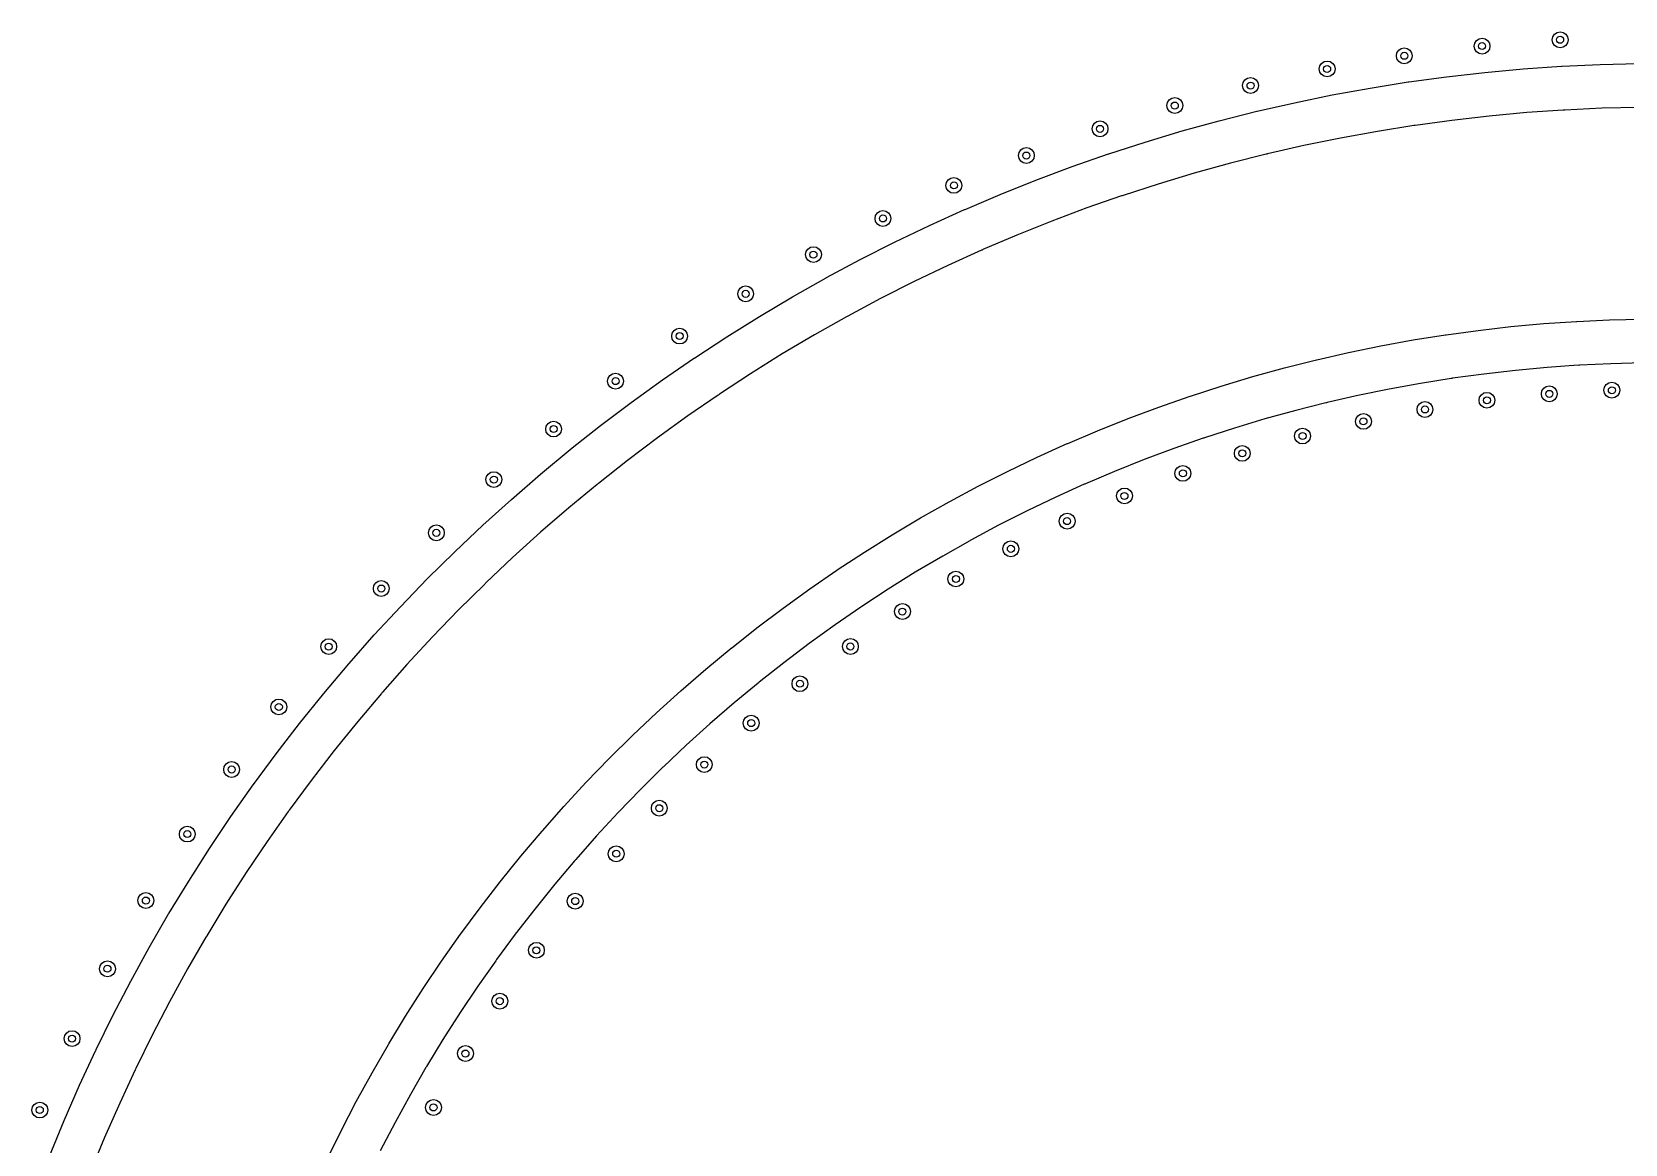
# Model space of a CAD drawing. Extents: x 97 to 313, y -171 to 213.
# Drawn here: x 116.91 to 162.1, y 180.94 to 212.49 of the extents above; entities that cross this region are included whole.
import ezdxf

# ---------------------------------------------------------------- set-up
doc = ezdxf.new("R2010")
doc.units = 0
doc.layers.add('BLACK', color=7, linetype='CONTINUOUS')

msp = doc.modelspace()

# ---------------------------------------------------------------- linework, layer by layer
at = {"layer": 'BLACK', "linetype": 'CONTINUOUS'}
for p, q in [((160.047, 212.347), (160.096, 212.42)), ((160.096, 212.42), (160.169, 212.469)), ((160.169, 212.469), (160.255, 212.486)), ((160.255, 212.486), (160.341, 212.469)), ((160.341, 212.469), (160.414, 212.42)), ((160.414, 212.42), (160.463, 212.347)), ((155.628, 211.893), (155.677, 211.966)), ((155.677, 211.966), (155.75, 212.015)), ((155.75, 212.015), (155.836, 212.032)), ((155.836, 212.032), (155.922, 212.015)), ((155.922, 212.015), (155.995, 211.966)), ((155.995, 211.966), (156.044, 211.893)), ((157.816, 212.083), (157.833, 212.169)), ((157.833, 211.997), (157.816, 212.083)), ((157.833, 212.169), (157.882, 212.242)), ((157.882, 211.924), (157.833, 211.997)), ((157.882, 212.242), (157.955, 212.291)), ((157.955, 211.875), (157.882, 211.924)), ((157.955, 212.291), (158.041, 212.308)), ((158.041, 212.308), (158.127, 212.291)), ((158.127, 212.291), (158.2, 212.242)), ((158.2, 211.924), (158.127, 211.875)), ((158.2, 212.242), (158.249, 212.169)), ((158.249, 211.997), (158.2, 211.924)), ((158.249, 212.169), (158.266, 212.083)), ((158.266, 212.083), (158.249, 211.997)), ((160.03, 212.261), (160.047, 212.347)), ((160.047, 212.175), (160.03, 212.261)), ((160.096, 212.102), (160.047, 212.175)), ((160.169, 212.053), (160.096, 212.102)), ((160.255, 212.036), (160.169, 212.053)), ((160.341, 212.053), (160.255, 212.036)), ((160.414, 212.102), (160.341, 212.053)), ((160.463, 212.175), (160.414, 212.102)), ((160.463, 212.347), (160.48, 212.261)), ((160.48, 212.261), (160.463, 212.175)), ((153.422, 211.433), (153.439, 211.519)), ((153.439, 211.519), (153.487, 211.592)), ((153.487, 211.592), (153.56, 211.641)), ((153.56, 211.641), (153.647, 211.658)), ((153.647, 211.658), (153.733, 211.641)), ((153.733, 211.641), (153.806, 211.592)), ((153.806, 211.592), (153.854, 211.519)), ((153.854, 211.519), (153.872, 211.433)), ((155.611, 211.807), (155.628, 211.893)), ((155.628, 211.721), (155.611, 211.807)), ((155.677, 211.648), (155.628, 211.721)), ((155.75, 211.599), (155.677, 211.648)), ((155.836, 211.582), (155.75, 211.599)), ((155.922, 211.599), (155.836, 211.582)), ((155.995, 211.648), (155.922, 211.599)), ((156.044, 211.721), (155.995, 211.648)), ((156.044, 211.893), (156.061, 211.807)), ((156.061, 211.807), (156.044, 211.721)), ((158.041, 211.858), (157.955, 211.875)), ((158.127, 211.875), (158.041, 211.858)), ((159.208, 211.437), (160.299, 211.512)), ((160.299, 211.512), (160.312, 211.513)), ((160.299, 211.512), (160.299, 211.512)), ((160.312, 211.513), (161.392, 211.564)), ((160.312, 211.513), (160.312, 211.513)), ((161.392, 211.564), (162.486, 211.591)), ((151.25, 210.962), (151.267, 211.048)), ((151.267, 211.048), (151.316, 211.121)), ((151.316, 211.121), (151.389, 211.17)), ((151.389, 211.17), (151.475, 211.187)), ((151.475, 211.187), (151.561, 211.17)), ((151.561, 211.17), (151.634, 211.121)), ((151.634, 211.121), (151.683, 211.048)), ((151.683, 211.048), (151.7, 210.962)), ((153.439, 211.347), (153.422, 211.433)), ((153.487, 211.274), (153.439, 211.347)), ((153.56, 211.225), (153.487, 211.274)), ((153.647, 211.208), (153.56, 211.225)), ((153.733, 211.225), (153.647, 211.208)), ((153.806, 211.274), (153.733, 211.225)), ((153.854, 211.347), (153.806, 211.274)), ((153.872, 211.433), (153.854, 211.347)), ((154.866, 210.893), (155.947, 211.065)), ((155.947, 211.065), (155.96, 211.067)), ((155.947, 211.065), (155.947, 211.065)), ((155.96, 211.067), (157.031, 211.213)), ((155.96, 211.067), (155.96, 211.067)), ((157.031, 211.213), (158.118, 211.337)), ((158.118, 211.337), (159.208, 211.437)), ((149.168, 210.554), (149.241, 210.603)), ((149.241, 210.603), (149.327, 210.62)), ((149.327, 210.62), (149.414, 210.603)), ((149.414, 210.603), (149.487, 210.554)), ((151.267, 210.876), (151.25, 210.962)), ((151.316, 210.803), (151.267, 210.876)), ((151.389, 210.754), (151.316, 210.803)), ((151.475, 210.737), (151.389, 210.754)), ((151.561, 210.754), (151.475, 210.737)), ((151.634, 210.803), (151.561, 210.754)), ((151.683, 210.876), (151.634, 210.803)), ((151.7, 210.962), (151.683, 210.876)), ((152.718, 210.477), (153.79, 210.697)), ((153.79, 210.697), (154.866, 210.893)), ((149.102, 210.395), (149.12, 210.481)), ((149.12, 210.309), (149.102, 210.395)), ((149.12, 210.481), (149.168, 210.554)), ((149.168, 210.236), (149.12, 210.309)), ((149.241, 210.187), (149.168, 210.236)), ((149.327, 210.17), (149.241, 210.187)), ((149.414, 210.187), (149.327, 210.17)), ((149.487, 210.236), (149.414, 210.187)), ((149.487, 210.554), (149.535, 210.481)), ((149.535, 210.309), (149.487, 210.236)), ((149.535, 210.481), (149.552, 210.395)), ((149.552, 210.395), (149.535, 210.309)), ((150.59, 209.966), (151.651, 210.233)), ((151.651, 210.233), (151.664, 210.236)), ((151.664, 210.236), (152.718, 210.477)), ((151.664, 210.236), (151.664, 210.236)), ((159.308, 210.194), (158.245, 210.096)), ((160.345, 210.266), (159.308, 210.194)), ((160.365, 210.264), (160.345, 210.266)), ((160.39, 210.268), (160.365, 210.264)), ((161.437, 210.317), (160.39, 210.268)), ((162.503, 210.344), (161.437, 210.317)), ((146.981, 209.734), (146.998, 209.82)), ((146.998, 209.647), (146.981, 209.734)), ((146.998, 209.82), (147.047, 209.893)), ((147.047, 209.893), (147.12, 209.941)), ((147.12, 209.941), (147.206, 209.959)), ((147.206, 209.959), (147.292, 209.941)), ((147.292, 209.941), (147.365, 209.893)), ((147.365, 209.893), (147.414, 209.82)), ((147.414, 209.82), (147.431, 209.734)), ((147.431, 209.734), (147.414, 209.647)), ((148.487, 209.36), (149.535, 209.675)), ((149.535, 209.675), (150.59, 209.966)), ((156.103, 209.827), (155.076, 209.663)), ((156.123, 209.827), (156.103, 209.827)), ((156.147, 209.834), (156.123, 209.827)), ((157.186, 209.976), (156.147, 209.834)), ((158.245, 210.096), (157.186, 209.976)), ((147.047, 209.574), (146.998, 209.647)), ((147.12, 209.526), (147.047, 209.574)), ((147.206, 209.509), (147.12, 209.526)), ((147.292, 209.526), (147.206, 209.509)), ((147.365, 209.574), (147.292, 209.526)), ((147.414, 209.647), (147.365, 209.574)), ((147.459, 209.027), (148.487, 209.36)), ((152.982, 209.258), (151.96, 209.024)), ((154.027, 209.472), (152.982, 209.258)), ((155.076, 209.663), (154.027, 209.472)), ((144.892, 208.978), (144.909, 209.065)), ((144.909, 208.892), (144.892, 208.978)), ((144.909, 209.065), (144.958, 209.138)), ((144.958, 208.819), (144.909, 208.892)), ((144.958, 209.138), (145.031, 209.186)), ((145.031, 208.771), (144.958, 208.819)), ((145.031, 209.186), (145.117, 209.203)), ((145.117, 208.753), (145.031, 208.771)), ((145.117, 209.203), (145.203, 209.186)), ((145.203, 208.771), (145.117, 208.753)), ((145.203, 209.186), (145.276, 209.138)), ((145.276, 208.819), (145.203, 208.771)), ((145.276, 209.138), (145.325, 209.065)), ((145.325, 208.892), (145.276, 208.819)), ((145.325, 209.065), (145.342, 208.978)), ((145.342, 208.978), (145.325, 208.892)), ((146.413, 208.663), (147.446, 209.023)), ((147.446, 209.023), (147.459, 209.027)), ((147.446, 209.023), (147.446, 209.023)), ((147.459, 209.027), (147.459, 209.027)), ((150.908, 208.76), (149.88, 208.476)), ((151.917, 209.014), (150.908, 208.76)), ((151.937, 209.016), (151.917, 209.014)), ((151.96, 209.024), (151.937, 209.016)), ((142.904, 208.29), (142.977, 208.339)), ((142.977, 208.339), (143.063, 208.356)), ((143.063, 208.356), (143.149, 208.339)), ((143.149, 208.339), (143.222, 208.29)), ((145.388, 208.279), (146.413, 208.663)), ((149.88, 208.476), (148.859, 208.17)), ((142.838, 208.131), (142.855, 208.217)), ((142.855, 208.045), (142.838, 208.131)), ((142.855, 208.217), (142.904, 208.29)), ((142.904, 207.972), (142.855, 208.045)), ((142.977, 207.923), (142.904, 207.972)), ((143.063, 207.906), (142.977, 207.923)), ((143.149, 207.923), (143.063, 207.906)), ((143.222, 207.972), (143.149, 207.923)), ((143.222, 208.29), (143.271, 208.217)), ((143.271, 208.045), (143.222, 207.972)), ((143.271, 208.217), (143.288, 208.131)), ((143.288, 208.131), (143.271, 208.045)), ((143.378, 207.45), (144.372, 207.873)), ((144.372, 207.873), (145.388, 208.279)), ((148.859, 208.17), (147.861, 207.847)), ((140.964, 207.401), (141.05, 207.419)), ((141.05, 207.419), (141.136, 207.401)), ((142.368, 206.994), (143.365, 207.445)), ((143.365, 207.445), (143.37, 207.447)), ((143.365, 207.445), (143.365, 207.445)), ((143.37, 207.447), (143.378, 207.45)), ((143.378, 207.45), (143.378, 207.45)), ((146.837, 207.49), (145.838, 207.116)), ((147.819, 207.832), (146.837, 207.49)), ((147.839, 207.836), (147.819, 207.832)), ((147.861, 207.847), (147.839, 207.836)), ((140.825, 207.194), (140.842, 207.28)), ((140.842, 207.108), (140.825, 207.194)), ((140.842, 207.28), (140.891, 207.353)), ((140.891, 207.035), (140.842, 207.108)), ((140.891, 207.353), (140.964, 207.401)), ((140.964, 206.986), (140.891, 207.035)), ((141.05, 206.969), (140.964, 206.986)), ((141.136, 206.986), (141.05, 206.969)), ((141.136, 207.401), (141.209, 207.353)), ((141.209, 207.035), (141.136, 206.986)), ((141.209, 207.353), (141.258, 207.28)), ((141.258, 207.108), (141.209, 207.035)), ((141.258, 207.28), (141.275, 207.194)), ((141.275, 207.194), (141.258, 207.108)), ((141.382, 206.521), (142.368, 206.994)), ((145.838, 207.116), (144.848, 206.72)), ((140.406, 206.027), (141.382, 206.521)), ((144.848, 206.72), (143.883, 206.31)), ((138.854, 206.167), (138.871, 206.253)), ((138.871, 206.081), (138.854, 206.167)), ((138.871, 206.253), (138.92, 206.326)), ((138.92, 206.008), (138.871, 206.081)), ((138.92, 206.326), (138.993, 206.375)), ((138.993, 206.375), (139.079, 206.392)), ((139.079, 206.392), (139.165, 206.375)), ((139.165, 206.375), (139.238, 206.326)), ((139.238, 206.326), (139.287, 206.253)), ((139.287, 206.081), (139.238, 206.008)), ((139.287, 206.253), (139.304, 206.167)), ((139.304, 206.167), (139.287, 206.081)), ((143.842, 206.292), (142.895, 205.863)), ((143.862, 206.297), (143.842, 206.292)), ((143.883, 206.31), (143.862, 206.297)), ((138.993, 205.959), (138.92, 206.008)), ((139.079, 205.942), (138.993, 205.959)), ((139.165, 205.959), (139.079, 205.942)), ((139.238, 206.008), (139.165, 205.959)), ((139.452, 205.517), (140.406, 206.027)), ((142.895, 205.863), (141.933, 205.403)), ((136.949, 205.141), (136.997, 205.214)), ((136.997, 205.214), (137.07, 205.263)), ((137.07, 205.263), (137.156, 205.28)), ((137.156, 205.28), (137.243, 205.263)), ((137.243, 205.263), (137.316, 205.214)), ((137.316, 205.214), (137.364, 205.141)), ((138.488, 204.973), (139.441, 205.51)), ((139.441, 205.51), (139.452, 205.517)), ((139.441, 205.51), (139.441, 205.51)), ((139.441, 205.51), (139.441, 205.51)), ((139.441, 205.51), (139.441, 205.51)), ((139.452, 205.517), (139.452, 205.517)), ((141.933, 205.403), (140.982, 204.92)), ((136.931, 205.055), (136.949, 205.141)), ((136.949, 204.969), (136.931, 205.055)), ((136.997, 204.896), (136.949, 204.969)), ((137.07, 204.847), (136.997, 204.896)), ((137.156, 204.83), (137.07, 204.847)), ((137.243, 204.847), (137.156, 204.83)), ((137.316, 204.896), (137.243, 204.847)), ((137.364, 204.969), (137.316, 204.896)), ((137.364, 205.141), (137.381, 205.055)), ((137.381, 205.055), (137.364, 204.969)), ((137.547, 204.414), (138.488, 204.973)), ((140.982, 204.92), (140.057, 204.426)), ((136.619, 203.835), (137.547, 204.414)), ((140.018, 204.404), (139.112, 203.894)), ((140.037, 204.412), (140.018, 204.404)), ((140.057, 204.426), (140.037, 204.412)), ((159.789, 204.21), (160.719, 204.275)), ((160.719, 204.275), (160.719, 204.275)), ((160.719, 204.275), (160.733, 204.275)), ((160.733, 204.275), (161.652, 204.318)), ((160.733, 204.275), (160.733, 204.275)), ((161.652, 204.318), (162.584, 204.341)), ((135.06, 203.858), (135.077, 203.944)), ((135.077, 203.771), (135.06, 203.858)), ((135.077, 203.944), (135.125, 204.017)), ((135.125, 204.017), (135.198, 204.065)), ((135.198, 204.065), (135.285, 204.083)), ((135.285, 204.083), (135.371, 204.065)), ((135.371, 204.065), (135.444, 204.017)), ((135.444, 204.017), (135.492, 203.944)), ((135.492, 203.944), (135.51, 203.858)), ((135.51, 203.858), (135.492, 203.771)), ((135.714, 203.243), (136.619, 203.835)), ((139.112, 203.894), (138.195, 203.349)), ((156.086, 203.746), (157.008, 203.893)), ((157.008, 203.893), (157.021, 203.895)), ((157.008, 203.893), (157.008, 203.893)), ((157.021, 203.895), (157.932, 204.019)), ((157.021, 203.895), (157.021, 203.895)), ((157.932, 204.019), (158.859, 204.125)), ((158.859, 204.125), (159.789, 204.21)), ((135.125, 203.698), (135.077, 203.771)), ((135.198, 203.65), (135.125, 203.698)), ((135.285, 203.633), (135.198, 203.65)), ((135.371, 203.65), (135.285, 203.633)), ((135.444, 203.698), (135.371, 203.65)), ((135.492, 203.771), (135.444, 203.698)), ((138.195, 203.349), (137.29, 202.785)), ((153.357, 203.186), (154.254, 203.391)), ((154.254, 203.391), (155.168, 203.579)), ((155.168, 203.579), (156.086, 203.746)), ((134.802, 202.615), (135.703, 203.235)), ((135.703, 203.235), (135.714, 203.243)), ((135.703, 203.235), (135.703, 203.235)), ((135.714, 203.243), (135.714, 203.243)), ((151.54, 202.707), (152.44, 202.955)), ((152.44, 202.955), (153.344, 203.183)), ((153.344, 203.183), (153.357, 203.186)), ((153.344, 203.183), (153.344, 203.183)), ((153.357, 203.186), (153.357, 203.186)), ((159.889, 202.967), (158.987, 202.884)), ((160.768, 203.028), (159.889, 202.967)), ((160.785, 203.026), (160.768, 203.028)), ((160.806, 203.03), (160.785, 203.026)), ((161.696, 203.072), (160.806, 203.03)), ((162.601, 203.094), (161.696, 203.072)), ((133.243, 202.579), (133.261, 202.665)), ((133.261, 202.493), (133.243, 202.579)), ((133.261, 202.665), (133.309, 202.738)), ((133.309, 202.42), (133.261, 202.493)), ((133.309, 202.738), (133.382, 202.787)), ((133.382, 202.787), (133.468, 202.804)), ((133.468, 202.804), (133.555, 202.787)), ((133.555, 202.787), (133.628, 202.738)), ((133.628, 202.738), (133.676, 202.665)), ((133.676, 202.493), (133.628, 202.42)), ((133.676, 202.665), (133.693, 202.579)), ((133.693, 202.579), (133.676, 202.493)), ((133.914, 201.976), (134.802, 202.615)), ((137.29, 202.785), (136.414, 202.21)), ((149.771, 202.156), (150.646, 202.439)), ((150.646, 202.439), (151.54, 202.707)), ((156.296, 202.516), (155.405, 202.354)), ((157.167, 202.655), (156.296, 202.516)), ((157.184, 202.655), (157.167, 202.655)), ((157.205, 202.661), (157.184, 202.655)), ((158.087, 202.781), (157.205, 202.661)), ((158.987, 202.884), (158.087, 202.781)), ((159.863, 202.424), (159.949, 202.442)), ((159.949, 202.442), (160.035, 202.424)), ((161.515, 202.406), (161.563, 202.479)), ((161.563, 202.479), (161.636, 202.527)), ((161.636, 202.527), (161.723, 202.545)), ((161.723, 202.545), (161.809, 202.527)), ((161.809, 202.527), (161.882, 202.479)), ((161.882, 202.479), (161.93, 202.406)), ((133.382, 202.371), (133.309, 202.42)), ((133.468, 202.354), (133.382, 202.371)), ((133.555, 202.371), (133.468, 202.354)), ((133.628, 202.42), (133.555, 202.371)), ((136.377, 202.185), (135.52, 201.596)), ((136.395, 202.194), (136.377, 202.185)), ((136.414, 202.21), (136.395, 202.194)), ((148.878, 201.844), (149.759, 202.152)), ((149.759, 202.152), (149.771, 202.156)), ((149.759, 202.152), (149.759, 202.152)), ((149.771, 202.156), (149.771, 202.156)), ((154.518, 202.172), (153.65, 201.974)), ((155.405, 202.354), (154.518, 202.172)), ((156.264, 201.934), (156.337, 201.983)), ((156.337, 201.983), (156.423, 202)), ((156.423, 202), (156.509, 201.983)), ((156.509, 201.983), (156.582, 201.934)), ((157.955, 202.035), (157.972, 202.121)), ((157.972, 201.949), (157.955, 202.035)), ((157.972, 202.121), (158.021, 202.194)), ((158.021, 202.194), (158.094, 202.243)), ((158.094, 202.243), (158.18, 202.26)), ((158.18, 202.26), (158.266, 202.243)), ((158.266, 202.243), (158.339, 202.194)), ((158.339, 202.194), (158.388, 202.121)), ((158.388, 202.121), (158.405, 202.035)), ((158.405, 202.035), (158.388, 201.949)), ((159.724, 202.217), (159.741, 202.303)), ((159.741, 202.13), (159.724, 202.217)), ((159.741, 202.303), (159.79, 202.376)), ((159.79, 202.057), (159.741, 202.13)), ((159.79, 202.376), (159.863, 202.424)), ((159.863, 202.009), (159.79, 202.057)), ((159.949, 201.992), (159.863, 202.009)), ((160.035, 202.009), (159.949, 201.992)), ((160.035, 202.424), (160.108, 202.376)), ((160.108, 202.057), (160.035, 202.009)), ((160.108, 202.376), (160.157, 202.303)), ((160.157, 202.13), (160.108, 202.057)), ((160.157, 202.303), (160.174, 202.217)), ((160.174, 202.217), (160.157, 202.13)), ((161.498, 202.32), (161.515, 202.406)), ((161.515, 202.233), (161.498, 202.32)), ((161.563, 202.16), (161.515, 202.233)), ((161.636, 202.112), (161.563, 202.16)), ((161.723, 202.095), (161.636, 202.112)), ((161.809, 202.112), (161.723, 202.095)), ((161.882, 202.16), (161.809, 202.112)), ((161.93, 202.233), (161.882, 202.16)), ((161.93, 202.406), (161.948, 202.32)), ((161.948, 202.32), (161.93, 202.233)), ((133.041, 201.316), (133.914, 201.976)), ((135.52, 201.596), (134.655, 200.972)), ((148.004, 201.517), (148.878, 201.844)), ((152.758, 201.749), (151.885, 201.509)), ((153.613, 201.965), (152.758, 201.749)), ((153.625, 201.966), (153.613, 201.965)), ((153.63, 201.967), (153.625, 201.966)), ((153.65, 201.974), (153.63, 201.967)), ((154.47, 201.523), (154.518, 201.596)), ((154.518, 201.596), (154.591, 201.644)), ((154.591, 201.644), (154.677, 201.662)), ((154.677, 201.662), (154.764, 201.644)), ((154.764, 201.644), (154.837, 201.596)), ((154.837, 201.596), (154.885, 201.523)), ((156.198, 201.775), (156.215, 201.861)), ((156.215, 201.689), (156.198, 201.775)), ((156.215, 201.861), (156.264, 201.934)), ((156.264, 201.616), (156.215, 201.689)), ((156.337, 201.567), (156.264, 201.616)), ((156.423, 201.55), (156.337, 201.567)), ((156.509, 201.567), (156.423, 201.55)), ((156.582, 201.616), (156.509, 201.567)), ((156.582, 201.934), (156.63, 201.861)), ((156.63, 201.689), (156.582, 201.616)), ((156.63, 201.861), (156.648, 201.775)), ((156.648, 201.775), (156.63, 201.689)), ((158.021, 201.876), (157.972, 201.949)), ((158.094, 201.827), (158.021, 201.876)), ((158.18, 201.81), (158.094, 201.827)), ((158.266, 201.827), (158.18, 201.81)), ((158.339, 201.876), (158.266, 201.827)), ((158.388, 201.949), (158.339, 201.876)), ((131.485, 201.22), (131.502, 201.306)), ((131.502, 201.134), (131.485, 201.22)), ((131.502, 201.306), (131.551, 201.379)), ((131.551, 201.061), (131.502, 201.134)), ((131.551, 201.379), (131.624, 201.428)), ((131.624, 201.428), (131.71, 201.445)), ((131.71, 201.445), (131.796, 201.428)), ((131.796, 201.428), (131.869, 201.379)), ((131.869, 201.379), (131.918, 201.306)), ((131.918, 201.134), (131.869, 201.061)), ((131.918, 201.306), (131.935, 201.22)), ((131.935, 201.22), (131.918, 201.134)), ((132.193, 200.646), (133.041, 201.316)), ((146.291, 200.811), (147.137, 201.171)), ((147.137, 201.171), (148.004, 201.517)), ((151.018, 201.249), (150.17, 200.974)), ((151.885, 201.509), (151.018, 201.249)), ((152.725, 201.022), (152.742, 201.108)), ((152.742, 201.108), (152.791, 201.181)), ((152.791, 201.181), (152.864, 201.229)), ((152.864, 201.229), (152.95, 201.247)), ((152.95, 201.247), (153.036, 201.229)), ((153.036, 201.229), (153.109, 201.181)), ((153.109, 201.181), (153.158, 201.108)), ((153.158, 201.108), (153.175, 201.022)), ((154.452, 201.437), (154.47, 201.523)), ((154.47, 201.351), (154.452, 201.437)), ((154.518, 201.278), (154.47, 201.351)), ((154.591, 201.229), (154.518, 201.278)), ((154.677, 201.212), (154.591, 201.229)), ((154.764, 201.229), (154.677, 201.212)), ((154.837, 201.278), (154.764, 201.229)), ((154.885, 201.351), (154.837, 201.278)), ((154.885, 201.523), (154.902, 201.437)), ((154.902, 201.437), (154.885, 201.351)), ((131.34, 199.94), (132.183, 200.638)), ((131.624, 201.012), (131.551, 201.061)), ((131.71, 200.995), (131.624, 201.012)), ((131.796, 201.012), (131.71, 200.995)), ((131.869, 201.061), (131.796, 201.012)), ((132.183, 200.638), (132.193, 200.646)), ((132.183, 200.638), (132.183, 200.638)), ((132.193, 200.646), (132.193, 200.646)), ((134.655, 200.972), (133.803, 200.329)), ((145.428, 200.421), (146.279, 200.806)), ((146.279, 200.806), (146.283, 200.808)), ((146.279, 200.806), (146.279, 200.806)), ((146.279, 200.806), (146.279, 200.806)), ((146.283, 200.808), (146.291, 200.811)), ((146.291, 200.811), (146.291, 200.811)), ((149.302, 200.671), (148.454, 200.354)), ((150.134, 200.962), (149.302, 200.671)), ((150.151, 200.965), (150.134, 200.962)), ((150.17, 200.974), (150.151, 200.965)), ((151.034, 200.616), (151.082, 200.689)), ((151.082, 200.689), (151.155, 200.738)), ((151.155, 200.738), (151.241, 200.755)), ((151.241, 200.755), (151.327, 200.738)), ((151.327, 200.738), (151.4, 200.689)), ((151.4, 200.689), (151.449, 200.616)), ((152.742, 200.935), (152.725, 201.022)), ((152.791, 200.862), (152.742, 200.935)), ((152.864, 200.814), (152.791, 200.862)), ((152.95, 200.797), (152.864, 200.814)), ((153.036, 200.814), (152.95, 200.797)), ((153.109, 200.862), (153.036, 200.814)), ((153.158, 200.935), (153.109, 200.862)), ((153.175, 201.022), (153.158, 200.935)), ((133.803, 200.329), (132.981, 199.679)), ((144.587, 200.018), (145.428, 200.421)), ((148.454, 200.354), (147.613, 200.018)), ((149.471, 200.171), (149.557, 200.188)), ((149.557, 200.188), (149.643, 200.171)), ((151.016, 200.53), (151.034, 200.616)), ((151.034, 200.444), (151.016, 200.53)), ((151.082, 200.371), (151.034, 200.444)), ((151.155, 200.322), (151.082, 200.371)), ((151.241, 200.305), (151.155, 200.322)), ((151.327, 200.322), (151.241, 200.305)), ((151.4, 200.371), (151.327, 200.322)), ((151.449, 200.444), (151.4, 200.371)), ((151.449, 200.616), (151.466, 200.53)), ((151.466, 200.53), (151.449, 200.444)), ((129.79, 199.785), (129.807, 199.871)), ((129.807, 199.699), (129.79, 199.785)), ((129.807, 199.871), (129.856, 199.944)), ((129.856, 199.944), (129.929, 199.993)), ((129.929, 199.993), (130.015, 200.01)), ((130.015, 200.01), (130.101, 199.993)), ((130.101, 199.993), (130.174, 199.944)), ((130.174, 199.944), (130.223, 199.871)), ((130.223, 199.871), (130.24, 199.785)), ((130.24, 199.785), (130.223, 199.699)), ((130.512, 199.224), (131.34, 199.94)), ((143.754, 199.596), (144.587, 200.018)), ((147.613, 200.018), (146.793, 199.669)), ((149.332, 199.963), (149.349, 200.049)), ((149.349, 199.877), (149.332, 199.963)), ((149.349, 200.049), (149.398, 200.122)), ((149.398, 199.804), (149.349, 199.877)), ((149.398, 200.122), (149.471, 200.171)), ((149.471, 199.755), (149.398, 199.804)), ((149.557, 199.738), (149.471, 199.755)), ((149.643, 199.755), (149.557, 199.738)), ((149.643, 200.171), (149.716, 200.122)), ((149.716, 199.804), (149.643, 199.755)), ((149.716, 200.122), (149.765, 200.049)), ((149.765, 199.877), (149.716, 199.804)), ((149.765, 200.049), (149.782, 199.963)), ((149.782, 199.963), (149.765, 199.877)), ((129.856, 199.626), (129.807, 199.699)), ((129.929, 199.577), (129.856, 199.626)), ((130.015, 199.56), (129.929, 199.577)), ((130.101, 199.577), (130.015, 199.56)), ((130.174, 199.626), (130.101, 199.577)), ((130.223, 199.699), (130.174, 199.626)), ((132.946, 199.651), (132.145, 198.988)), ((132.964, 199.662), (132.946, 199.651)), ((132.981, 199.679), (132.964, 199.662)), ((142.943, 199.162), (143.754, 199.596)), ((145.955, 199.29), (145.138, 198.899)), ((146.758, 199.654), (145.955, 199.29)), ((146.775, 199.658), (146.758, 199.654)), ((146.793, 199.669), (146.775, 199.658)), ((147.674, 199.322), (147.691, 199.408)), ((147.691, 199.236), (147.674, 199.322)), ((147.691, 199.408), (147.74, 199.481)), ((147.74, 199.481), (147.813, 199.53)), ((147.813, 199.53), (147.899, 199.547)), ((147.899, 199.547), (147.985, 199.53)), ((147.985, 199.53), (148.058, 199.481)), ((148.058, 199.481), (148.107, 199.408)), ((148.107, 199.408), (148.124, 199.322)), ((148.124, 199.322), (148.107, 199.236)), ((129.701, 198.49), (130.512, 199.224)), ((132.145, 198.988), (131.339, 198.29)), ((142.119, 198.698), (142.932, 199.156)), ((142.932, 199.156), (142.943, 199.162)), ((142.932, 199.156), (142.932, 199.156)), ((142.943, 199.162), (142.943, 199.162)), ((145.138, 198.899), (144.331, 198.49)), ((146.186, 198.816), (146.272, 198.833)), ((146.272, 198.833), (146.358, 198.816)), ((147.74, 199.163), (147.691, 199.236)), ((147.813, 199.114), (147.74, 199.163)), ((147.899, 199.097), (147.813, 199.114)), ((147.985, 199.114), (147.899, 199.097)), ((148.058, 199.163), (147.985, 199.114)), ((148.107, 199.236), (148.058, 199.163)), ((128.176, 198.362), (128.225, 198.435)), ((128.225, 198.435), (128.298, 198.484)), ((128.298, 198.484), (128.384, 198.501)), ((128.384, 198.501), (128.47, 198.484)), ((128.47, 198.484), (128.543, 198.435)), ((128.543, 198.435), (128.592, 198.362)), ((128.916, 197.747), (129.701, 198.49)), ((141.316, 198.221), (142.119, 198.698)), ((144.331, 198.49), (143.545, 198.07)), ((146.047, 198.608), (146.064, 198.694)), ((146.064, 198.522), (146.047, 198.608)), ((146.064, 198.694), (146.113, 198.767)), ((146.113, 198.449), (146.064, 198.522)), ((146.113, 198.767), (146.186, 198.816)), ((146.186, 198.4), (146.113, 198.449)), ((146.272, 198.383), (146.186, 198.4)), ((146.358, 198.4), (146.272, 198.383)), ((146.358, 198.816), (146.431, 198.767)), ((146.431, 198.449), (146.358, 198.4)), ((146.431, 198.767), (146.48, 198.694)), ((146.48, 198.522), (146.431, 198.449)), ((146.48, 198.694), (146.497, 198.608)), ((146.497, 198.608), (146.48, 198.522)), ((128.159, 198.276), (128.176, 198.362)), ((128.176, 198.19), (128.159, 198.276)), ((128.225, 198.117), (128.176, 198.19)), ((128.298, 198.068), (128.225, 198.117)), ((128.384, 198.051), (128.298, 198.068)), ((128.47, 198.068), (128.384, 198.051)), ((128.543, 198.117), (128.47, 198.068)), ((128.592, 198.19), (128.543, 198.117)), ((128.592, 198.362), (128.609, 198.276)), ((128.609, 198.276), (128.592, 198.19)), ((131.339, 198.29), (130.548, 197.575)), ((140.525, 197.727), (141.316, 198.221)), ((143.512, 198.051), (142.744, 197.618)), ((143.528, 198.057), (143.512, 198.051)), ((143.545, 198.07), (143.528, 198.057)), ((144.47, 197.908), (144.519, 197.981)), ((144.519, 197.981), (144.592, 198.03)), ((144.592, 198.03), (144.678, 198.047)), ((144.678, 198.047), (144.764, 198.03)), ((144.764, 198.03), (144.837, 197.981)), ((144.837, 197.981), (144.886, 197.908)), ((128.128, 196.968), (128.906, 197.738)), ((128.906, 197.738), (128.916, 197.747)), ((128.916, 197.747), (128.916, 197.747)), ((130.548, 197.575), (129.787, 196.854)), ((139.755, 197.223), (140.525, 197.727)), ((142.744, 197.618), (141.965, 197.156)), ((144.453, 197.822), (144.47, 197.908)), ((144.47, 197.736), (144.453, 197.822)), ((144.519, 197.663), (144.47, 197.736)), ((144.592, 197.614), (144.519, 197.663)), ((144.678, 197.597), (144.592, 197.614)), ((144.764, 197.614), (144.678, 197.597)), ((144.837, 197.663), (144.764, 197.614)), ((144.886, 197.736), (144.837, 197.663)), ((144.886, 197.908), (144.903, 197.822)), ((144.903, 197.822), (144.886, 197.736)), ((138.976, 196.687), (139.744, 197.216)), ((139.744, 197.216), (139.749, 197.219)), ((139.744, 197.216), (139.744, 197.216)), ((139.749, 197.219), (139.755, 197.223)), ((139.755, 197.223), (139.755, 197.223)), ((141.965, 197.156), (141.197, 196.677)), ((142.895, 196.967), (142.913, 197.053)), ((142.913, 197.053), (142.961, 197.126)), ((142.961, 197.126), (143.034, 197.174)), ((143.034, 197.174), (143.12, 197.192)), ((143.12, 197.192), (143.207, 197.174)), ((143.207, 197.174), (143.28, 197.126)), ((143.28, 197.126), (143.328, 197.053)), ((143.328, 197.053), (143.345, 196.967)), ((126.598, 196.696), (126.615, 196.782)), ((126.615, 196.61), (126.598, 196.696)), ((126.615, 196.782), (126.664, 196.855)), ((126.664, 196.537), (126.615, 196.61)), ((126.664, 196.855), (126.737, 196.904)), ((126.737, 196.904), (126.823, 196.921)), ((126.823, 196.921), (126.909, 196.904)), ((126.909, 196.904), (126.982, 196.855)), ((126.982, 196.855), (127.03, 196.782)), ((127.03, 196.61), (126.982, 196.537)), ((127.03, 196.782), (127.048, 196.696)), ((127.048, 196.696), (127.03, 196.61)), ((127.368, 196.181), (128.128, 196.968)), ((129.755, 196.823), (129.015, 196.091)), ((129.771, 196.835), (129.755, 196.823)), ((129.787, 196.854), (129.771, 196.835)), ((138.219, 196.142), (138.976, 196.687)), ((141.197, 196.677), (140.452, 196.188)), ((142.913, 196.88), (142.895, 196.967)), ((142.961, 196.807), (142.913, 196.88)), ((143.034, 196.759), (142.961, 196.807)), ((143.12, 196.742), (143.034, 196.759)), ((143.207, 196.759), (143.12, 196.742)), ((143.28, 196.807), (143.207, 196.759)), ((143.328, 196.88), (143.28, 196.807)), ((143.345, 196.967), (143.328, 196.88)), ((126.625, 195.378), (127.368, 196.181)), ((126.737, 196.488), (126.664, 196.537)), ((126.823, 196.471), (126.737, 196.488)), ((126.909, 196.488), (126.823, 196.471)), ((126.982, 196.537), (126.909, 196.488)), ((137.474, 195.579), (138.219, 196.142)), ((140.42, 196.167), (139.694, 195.667)), ((140.436, 196.175), (140.42, 196.167)), ((140.452, 196.188), (140.436, 196.175)), ((141.377, 196.042), (141.394, 196.128)), ((141.394, 196.128), (141.443, 196.201)), ((141.443, 196.201), (141.516, 196.25)), ((141.516, 196.25), (141.602, 196.267)), ((141.602, 196.267), (141.688, 196.25)), ((141.688, 196.25), (141.761, 196.201)), ((141.761, 196.201), (141.81, 196.128)), ((141.81, 196.128), (141.827, 196.042)), ((129.015, 196.091), (128.274, 195.325)), ((139.694, 195.667), (138.959, 195.138)), ((141.394, 195.956), (141.377, 196.042)), ((141.443, 195.883), (141.394, 195.956)), ((141.516, 195.834), (141.443, 195.883)), ((141.602, 195.817), (141.516, 195.834)), ((141.688, 195.834), (141.602, 195.817)), ((141.761, 195.883), (141.688, 195.834)), ((141.81, 195.956), (141.761, 195.883)), ((141.827, 196.042), (141.81, 195.956)), ((125.124, 195.134), (125.173, 195.207)), ((125.173, 195.207), (125.246, 195.256)), ((125.246, 195.256), (125.332, 195.273)), ((125.332, 195.273), (125.418, 195.256)), ((125.418, 195.256), (125.491, 195.207)), ((125.491, 195.207), (125.54, 195.134)), ((125.909, 194.568), (126.625, 195.378)), ((128.274, 195.325), (127.55, 194.542)), ((136.752, 195.009), (137.474, 195.579)), ((139.919, 195.138), (139.968, 195.211)), ((139.968, 195.211), (140.041, 195.26)), ((140.041, 195.26), (140.127, 195.277)), ((140.127, 195.277), (140.213, 195.26)), ((140.213, 195.26), (140.286, 195.211)), ((140.286, 195.211), (140.335, 195.138)), ((125.107, 195.048), (125.124, 195.134)), ((125.124, 194.962), (125.107, 195.048)), ((125.173, 194.889), (125.124, 194.962)), ((125.246, 194.84), (125.173, 194.889)), ((125.332, 194.823), (125.246, 194.84)), ((125.418, 194.84), (125.332, 194.823)), ((125.491, 194.889), (125.418, 194.84)), ((125.54, 194.962), (125.491, 194.889)), ((125.54, 195.134), (125.557, 195.048)), ((125.557, 195.048), (125.54, 194.962)), ((136.023, 194.406), (136.742, 195.001)), ((136.742, 195.001), (136.752, 195.009)), ((136.742, 195.001), (136.742, 195.001)), ((136.752, 195.009), (136.752, 195.009)), ((138.959, 195.138), (138.237, 194.592)), ((139.902, 195.052), (139.919, 195.138)), ((139.919, 194.966), (139.902, 195.052)), ((139.968, 194.893), (139.919, 194.966)), ((140.041, 194.844), (139.968, 194.893)), ((140.127, 194.827), (140.041, 194.844)), ((140.213, 194.844), (140.127, 194.827)), ((140.286, 194.893), (140.213, 194.844)), ((140.335, 194.966), (140.286, 194.893)), ((140.335, 195.138), (140.352, 195.052)), ((140.352, 195.052), (140.335, 194.966)), ((125.194, 193.723), (125.9, 194.558)), ((125.9, 194.558), (125.909, 194.568)), ((125.9, 194.558), (125.9, 194.558)), ((125.909, 194.568), (125.909, 194.568)), ((125.909, 194.568), (125.909, 194.568)), ((127.55, 194.542), (126.855, 193.756)), ((135.317, 193.795), (136.023, 194.406)), ((138.237, 194.592), (137.538, 194.04)), ((137.508, 194.016), (136.829, 193.454)), ((137.523, 194.025), (137.508, 194.016)), ((137.538, 194.04), (137.523, 194.025)), ((138.471, 193.996), (138.488, 194.083)), ((138.488, 193.91), (138.471, 193.996)), ((138.488, 194.083), (138.537, 194.156)), ((138.537, 193.837), (138.488, 193.91)), ((138.537, 194.156), (138.61, 194.204)), ((138.61, 194.204), (138.696, 194.221)), ((138.696, 194.221), (138.782, 194.204)), ((138.782, 194.204), (138.855, 194.156)), ((138.855, 194.156), (138.904, 194.083)), ((138.904, 193.91), (138.855, 193.837)), ((138.904, 194.083), (138.921, 193.996)), ((138.921, 193.996), (138.904, 193.91)), ((123.692, 193.336), (123.709, 193.422)), ((123.709, 193.422), (123.758, 193.495)), ((123.758, 193.495), (123.831, 193.544)), ((123.831, 193.544), (123.917, 193.561)), ((123.917, 193.561), (124.003, 193.544)), ((124.003, 193.544), (124.076, 193.495)), ((124.076, 193.495), (124.125, 193.422)), ((124.125, 193.422), (124.142, 193.336)), ((124.506, 192.872), (125.194, 193.723)), ((126.826, 193.722), (126.155, 192.928)), ((126.841, 193.736), (126.826, 193.722)), ((126.855, 193.756), (126.841, 193.736)), ((134.626, 193.169), (135.317, 193.795)), ((136.829, 193.454), (136.144, 192.861)), ((138.61, 193.789), (138.537, 193.837)), ((138.696, 193.771), (138.61, 193.789)), ((138.782, 193.789), (138.696, 193.771)), ((138.855, 193.837), (138.782, 193.789)), ((123.709, 193.25), (123.692, 193.336)), ((123.758, 193.177), (123.709, 193.25)), ((123.831, 193.128), (123.758, 193.177)), ((123.917, 193.111), (123.831, 193.128)), ((124.003, 193.128), (123.917, 193.111)), ((124.076, 193.177), (124.003, 193.128)), ((124.125, 193.25), (124.076, 193.177)), ((124.142, 193.336), (124.125, 193.25)), ((133.957, 192.537), (134.626, 193.169)), ((137.09, 192.879), (137.107, 192.965)), ((137.107, 192.965), (137.156, 193.038)), ((137.156, 193.038), (137.229, 193.087)), ((137.229, 193.087), (137.315, 193.104)), ((137.315, 193.104), (137.401, 193.087)), ((137.401, 193.087), (137.474, 193.038)), ((137.474, 193.038), (137.523, 192.965)), ((137.523, 192.965), (137.54, 192.879)), ((123.837, 192.006), (124.506, 192.872)), ((126.155, 192.928), (125.485, 192.099)), ((133.285, 191.871), (133.948, 192.528)), ((133.948, 192.528), (133.957, 192.537)), ((133.948, 192.528), (133.948, 192.528)), ((133.957, 192.537), (133.957, 192.537)), ((136.144, 192.861), (135.473, 192.253)), ((137.107, 192.793), (137.09, 192.879)), ((137.156, 192.72), (137.107, 192.793)), ((137.229, 192.671), (137.156, 192.72)), ((137.315, 192.654), (137.229, 192.671)), ((137.401, 192.671), (137.315, 192.654)), ((137.474, 192.72), (137.401, 192.671)), ((137.523, 192.793), (137.474, 192.72)), ((137.54, 192.879), (137.523, 192.793)), ((125.485, 192.099), (124.833, 191.255)), ((135.473, 192.253), (134.826, 191.641)), ((122.354, 191.562), (122.371, 191.648)), ((122.371, 191.648), (122.42, 191.721)), ((122.42, 191.721), (122.493, 191.77)), ((122.493, 191.77), (122.579, 191.787)), ((122.579, 191.787), (122.665, 191.77)), ((122.665, 191.77), (122.738, 191.721)), ((122.738, 191.721), (122.787, 191.648)), ((122.787, 191.648), (122.804, 191.562)), ((123.196, 191.135), (123.837, 192.006)), ((132.636, 191.2), (133.285, 191.871)), ((134.799, 191.615), (134.172, 190.994)), ((134.812, 191.625), (134.799, 191.615)), ((134.826, 191.641), (134.812, 191.625)), ((135.759, 191.701), (135.776, 191.787)), ((135.776, 191.615), (135.759, 191.701)), ((135.776, 191.787), (135.825, 191.86)), ((135.825, 191.542), (135.776, 191.615)), ((135.825, 191.86), (135.898, 191.909)), ((135.898, 191.909), (135.984, 191.926)), ((135.984, 191.926), (136.07, 191.909)), ((136.07, 191.909), (136.143, 191.86)), ((136.143, 191.86), (136.192, 191.787)), ((136.192, 191.615), (136.143, 191.542)), ((136.192, 191.787), (136.209, 191.701)), ((136.209, 191.701), (136.192, 191.615)), ((122.371, 191.476), (122.354, 191.562)), ((122.42, 191.403), (122.371, 191.476)), ((122.493, 191.354), (122.42, 191.403)), ((122.579, 191.337), (122.493, 191.354)), ((122.665, 191.354), (122.579, 191.337)), ((122.738, 191.403), (122.665, 191.354)), ((122.787, 191.476), (122.738, 191.403)), ((122.804, 191.562), (122.787, 191.476)), ((124.833, 191.255), (124.211, 190.411)), ((132.002, 190.515), (132.636, 191.2)), ((135.898, 191.493), (135.825, 191.542)), ((135.984, 191.476), (135.898, 191.493)), ((136.07, 191.493), (135.984, 191.476)), ((136.143, 191.542), (136.07, 191.493)), ((122.559, 190.23), (123.188, 191.125)), ((123.188, 191.125), (123.189, 191.126)), ((123.188, 191.125), (123.188, 191.125)), ((123.188, 191.125), (123.188, 191.125)), ((123.189, 191.126), (123.196, 191.135)), ((123.196, 191.135), (123.196, 191.135)), ((134.172, 190.994), (133.542, 190.343)), ((134.621, 190.673), (134.707, 190.69)), ((134.707, 190.69), (134.793, 190.673)), ((124.185, 190.374), (123.587, 189.524)), ((124.199, 190.389), (124.185, 190.374)), ((124.211, 190.411), (124.199, 190.389)), ((131.393, 189.826), (132.002, 190.515)), ((133.542, 190.343), (132.928, 189.679)), ((134.482, 190.465), (134.499, 190.551)), ((134.499, 190.379), (134.482, 190.465)), ((134.499, 190.551), (134.548, 190.624)), ((134.548, 190.306), (134.499, 190.379)), ((134.548, 190.624), (134.621, 190.673)), ((134.621, 190.257), (134.548, 190.306)), ((134.707, 190.24), (134.621, 190.257)), ((134.793, 190.257), (134.707, 190.24)), ((134.793, 190.673), (134.866, 190.624)), ((134.866, 190.306), (134.793, 190.257)), ((134.866, 190.624), (134.915, 190.551)), ((134.915, 190.379), (134.866, 190.306)), ((134.915, 190.551), (134.932, 190.465)), ((134.932, 190.465), (134.915, 190.379)), ((121.097, 189.732), (121.114, 189.818)), ((121.114, 189.818), (121.162, 189.891)), ((121.162, 189.891), (121.235, 189.939)), ((121.235, 189.939), (121.322, 189.957)), ((121.322, 189.957), (121.408, 189.939)), ((121.408, 189.939), (121.481, 189.891)), ((121.481, 189.891), (121.529, 189.818)), ((121.529, 189.818), (121.547, 189.732)), ((121.949, 189.321), (122.559, 190.23)), ((130.782, 189.104), (131.384, 189.816)), ((131.384, 189.816), (131.393, 189.826)), ((131.384, 189.816), (131.384, 189.816)), ((131.393, 189.826), (131.393, 189.826)), ((121.114, 189.645), (121.097, 189.732)), ((121.162, 189.572), (121.114, 189.645)), ((121.235, 189.524), (121.162, 189.572)), ((121.322, 189.507), (121.235, 189.524)), ((121.408, 189.524), (121.322, 189.507)), ((121.481, 189.572), (121.408, 189.524)), ((121.529, 189.645), (121.481, 189.572)), ((121.547, 189.732), (121.529, 189.645)), ((123.587, 189.524), (122.993, 188.638)), ((132.928, 189.679), (132.338, 189.011)), ((133.278, 189.26), (133.326, 189.333)), ((133.326, 189.333), (133.399, 189.381)), ((133.399, 189.381), (133.486, 189.398)), ((133.486, 189.398), (133.572, 189.381)), ((133.572, 189.381), (133.645, 189.333)), ((133.645, 189.333), (133.693, 189.26)), ((121.36, 188.399), (121.949, 189.321)), ((130.195, 188.378), (130.782, 189.104)), ((132.313, 188.983), (131.743, 188.309)), ((132.326, 188.994), (132.313, 188.983)), ((132.338, 189.011), (132.326, 188.994)), ((133.261, 189.173), (133.278, 189.26)), ((133.278, 189.087), (133.261, 189.173)), ((133.326, 189.014), (133.278, 189.087)), ((133.399, 188.966), (133.326, 189.014)), ((133.486, 188.948), (133.399, 188.966)), ((133.572, 188.966), (133.486, 188.948)), ((133.645, 189.014), (133.572, 188.966)), ((133.693, 189.087), (133.645, 189.014)), ((133.693, 189.26), (133.71, 189.173)), ((133.71, 189.173), (133.693, 189.087)), ((122.993, 188.638), (122.418, 187.739)), ((119.938, 187.932), (119.987, 188.005)), ((119.987, 188.005), (120.06, 188.054)), ((120.06, 188.054), (120.146, 188.071)), ((120.146, 188.071), (120.232, 188.054)), ((120.232, 188.054), (120.305, 188.005)), ((120.305, 188.005), (120.354, 187.932)), ((120.798, 187.475), (121.36, 188.399)), ((129.625, 187.639), (130.195, 188.378)), ((131.743, 188.309), (131.174, 187.605)), ((132.115, 187.915), (132.164, 187.988)), ((132.164, 187.988), (132.237, 188.037)), ((132.237, 188.037), (132.323, 188.054)), ((132.323, 188.054), (132.409, 188.037)), ((132.409, 188.037), (132.482, 187.988)), ((132.482, 187.988), (132.531, 187.915)), ((119.921, 187.846), (119.938, 187.932)), ((119.938, 187.76), (119.921, 187.846)), ((119.987, 187.687), (119.938, 187.76)), ((120.06, 187.638), (119.987, 187.687)), ((120.146, 187.621), (120.06, 187.638)), ((120.232, 187.638), (120.146, 187.621)), ((120.305, 187.687), (120.232, 187.638)), ((120.354, 187.76), (120.305, 187.687)), ((120.354, 187.932), (120.371, 187.846)), ((120.371, 187.846), (120.354, 187.76)), ((122.418, 187.739), (121.874, 186.844)), ((129.079, 186.899), (129.625, 187.639)), ((131.174, 187.605), (130.621, 186.888)), ((132.098, 187.829), (132.115, 187.915)), ((132.115, 187.743), (132.098, 187.829)), ((132.164, 187.67), (132.115, 187.743)), ((132.237, 187.622), (132.164, 187.67)), ((132.323, 187.604), (132.237, 187.622)), ((132.409, 187.622), (132.323, 187.604)), ((132.482, 187.67), (132.409, 187.622)), ((132.531, 187.743), (132.482, 187.67)), ((132.531, 187.915), (132.548, 187.829)), ((132.548, 187.829), (132.531, 187.743)), ((120.244, 186.517), (120.792, 187.464)), ((120.792, 187.464), (120.798, 187.475)), ((120.792, 187.464), (120.792, 187.464)), ((120.798, 187.475), (120.798, 187.475)), ((121.851, 186.805), (121.331, 185.905)), ((121.863, 186.821), (121.851, 186.805)), ((121.874, 186.844), (121.863, 186.821)), ((128.535, 186.125), (129.072, 186.888)), ((129.072, 186.888), (129.079, 186.899)), ((129.072, 186.888), (129.072, 186.888)), ((129.079, 186.899), (129.079, 186.899)), ((130.621, 186.888), (130.092, 186.171)), ((131.062, 186.594), (131.135, 186.642)), ((131.135, 186.642), (131.221, 186.659)), ((131.221, 186.659), (131.308, 186.642)), ((131.308, 186.642), (131.381, 186.594)), ((119.718, 185.558), (120.244, 186.517)), ((130.092, 186.171), (130.082, 186.152)), ((130.996, 186.434), (131.014, 186.521)), ((131.014, 186.348), (130.996, 186.434)), ((131.014, 186.521), (131.062, 186.594)), ((131.062, 186.275), (131.014, 186.348)), ((131.135, 186.227), (131.062, 186.275)), ((131.221, 186.209), (131.135, 186.227)), ((131.308, 186.227), (131.221, 186.209)), ((131.381, 186.275), (131.308, 186.227)), ((131.381, 186.594), (131.429, 186.521)), ((131.429, 186.348), (131.381, 186.275)), ((131.429, 186.521), (131.446, 186.434)), ((131.446, 186.434), (131.429, 186.348)), ((118.831, 185.911), (118.848, 185.997)), ((118.848, 185.825), (118.831, 185.911)), ((118.848, 185.997), (118.897, 186.07)), ((118.897, 185.752), (118.848, 185.825)), ((118.897, 186.07), (118.97, 186.119)), ((118.97, 185.703), (118.897, 185.752)), ((118.97, 186.119), (119.056, 186.136)), ((119.056, 186.136), (119.142, 186.119)), ((119.142, 186.119), (119.215, 186.07)), ((119.215, 185.752), (119.142, 185.703)), ((119.215, 186.07), (119.264, 185.997)), ((119.264, 185.825), (119.215, 185.752)), ((119.264, 185.997), (119.281, 185.911)), ((119.281, 185.911), (119.264, 185.825)), ((121.331, 185.905), (120.818, 184.97)), ((128.015, 185.35), (128.535, 186.125)), ((130.07, 186.14), (129.563, 185.419)), ((130.082, 186.152), (130.07, 186.14)), ((119.056, 185.686), (118.97, 185.703)), ((119.142, 185.703), (119.056, 185.686)), ((119.213, 184.587), (119.718, 185.558)), ((127.513, 184.564), (128.015, 185.35)), ((129.563, 185.419), (129.059, 184.667)), ((120.818, 184.97), (120.325, 184.024)), ((129.958, 184.992), (129.975, 185.079)), ((129.975, 184.906), (129.958, 184.992)), ((129.975, 185.079), (130.024, 185.152)), ((130.024, 184.833), (129.975, 184.906)), ((130.024, 185.152), (130.097, 185.2)), ((130.097, 184.785), (130.024, 184.833)), ((130.097, 185.2), (130.183, 185.217)), ((130.183, 185.217), (130.269, 185.2)), ((130.269, 185.2), (130.342, 185.152)), ((130.342, 184.833), (130.269, 184.785)), ((130.342, 185.152), (130.391, 185.079)), ((130.391, 184.906), (130.342, 184.833)), ((130.391, 185.079), (130.408, 184.992)), ((130.408, 184.992), (130.391, 184.906)), ((118.735, 183.617), (119.213, 184.587)), ((127.035, 183.778), (127.513, 184.564)), ((129.059, 184.667), (128.571, 183.904)), ((130.183, 184.767), (130.097, 184.785)), ((130.269, 184.785), (130.183, 184.767)), ((117.828, 183.928), (117.845, 184.014)), ((117.845, 183.842), (117.828, 183.928)), ((117.845, 184.014), (117.893, 184.087)), ((117.893, 184.087), (117.966, 184.136)), ((117.966, 184.136), (118.053, 184.153)), ((118.053, 184.153), (118.139, 184.136)), ((118.139, 184.136), (118.212, 184.087)), ((118.212, 184.087), (118.26, 184.014)), ((118.26, 184.014), (118.278, 183.928)), ((118.278, 183.928), (118.26, 183.842)), ((120.325, 184.024), (119.862, 183.083)), ((117.893, 183.769), (117.845, 183.842)), ((117.966, 183.72), (117.893, 183.769)), ((118.053, 183.703), (117.966, 183.72)), ((118.139, 183.72), (118.053, 183.703)), ((118.212, 183.769), (118.139, 183.72)), ((118.26, 183.842), (118.212, 183.769)), ((118.268, 182.613), (118.729, 183.605)), ((118.729, 183.605), (118.732, 183.61)), ((118.729, 183.605), (118.729, 183.605)), ((118.729, 183.605), (118.729, 183.605)), ((118.732, 183.61), (118.735, 183.617)), ((118.735, 183.617), (118.735, 183.617)), ((126.561, 182.959), (127.028, 183.766)), ((127.028, 183.766), (127.035, 183.778)), ((127.028, 183.766), (127.028, 183.766)), ((127.035, 183.778), (127.035, 183.778)), ((128.571, 183.904), (128.108, 183.142)), ((128.985, 183.505), (129.002, 183.591)), ((129.002, 183.419), (128.985, 183.505)), ((129.002, 183.591), (129.05, 183.664)), ((129.05, 183.664), (129.123, 183.713)), ((129.123, 183.713), (129.21, 183.73)), ((129.21, 183.73), (129.296, 183.713)), ((129.296, 183.713), (129.369, 183.664)), ((129.369, 183.664), (129.417, 183.591)), ((129.417, 183.591), (129.435, 183.505)), ((129.435, 183.505), (129.417, 183.419)), ((119.843, 183.043), (119.405, 182.1)), ((119.854, 183.06), (119.843, 183.043)), ((119.862, 183.083), (119.854, 183.06)), ((128.089, 183.11), (127.648, 182.346)), ((128.1, 183.123), (128.089, 183.11)), ((128.108, 183.142), (128.1, 183.123)), ((129.05, 183.346), (129.002, 183.419)), ((129.123, 183.297), (129.05, 183.346)), ((129.21, 183.28), (129.123, 183.297)), ((129.296, 183.297), (129.21, 183.28)), ((129.369, 183.346), (129.296, 183.297)), ((129.417, 183.419), (129.369, 183.346)), ((117.829, 181.611), (118.268, 182.613)), ((126.112, 182.141), (126.561, 182.959)), ((116.979, 182.063), (117.052, 182.112)), ((117.052, 182.112), (117.138, 182.129)), ((117.138, 182.129), (117.225, 182.112)), ((117.225, 182.112), (117.298, 182.063)), ((119.405, 182.1), (118.977, 181.123)), ((125.681, 181.313), (126.112, 182.141)), ((127.648, 182.346), (127.212, 181.553)), ((128.095, 182.063), (128.144, 182.136)), ((128.144, 182.136), (128.217, 182.185)), ((128.217, 182.185), (128.303, 182.202)), ((128.303, 182.202), (128.389, 182.185)), ((128.389, 182.185), (128.462, 182.136)), ((128.462, 182.136), (128.511, 182.063)), ((116.913, 181.904), (116.931, 181.99)), ((116.931, 181.818), (116.913, 181.904)), ((116.931, 181.99), (116.979, 182.063)), ((116.979, 181.745), (116.931, 181.818)), ((117.052, 181.696), (116.979, 181.745)), ((117.138, 181.679), (117.052, 181.696)), ((117.225, 181.696), (117.138, 181.679)), ((117.298, 181.745), (117.225, 181.696)), ((117.298, 182.063), (117.346, 181.99)), ((117.346, 181.818), (117.298, 181.745)), ((117.346, 181.99), (117.363, 181.904)), ((117.363, 181.904), (117.346, 181.818)), ((128.078, 181.977), (128.095, 182.063)), ((128.095, 181.891), (128.078, 181.977)), ((128.144, 181.818), (128.095, 181.891)), ((128.217, 181.769), (128.144, 181.818)), ((128.303, 181.752), (128.217, 181.769)), ((128.389, 181.769), (128.303, 181.752)), ((128.462, 181.818), (128.389, 181.769)), ((128.511, 181.891), (128.462, 181.818)), ((128.511, 182.063), (128.528, 181.977)), ((128.528, 181.977), (128.511, 181.891)), ((117.412, 180.599), (117.829, 181.611)), ((125.275, 180.487), (125.681, 181.313)), ((127.212, 181.553), (126.794, 180.749)), ((118.977, 181.123), (118.57, 180.137))]:
    msp.add_line(p, q, dxfattribs=at)
at = {"layer": 'BLACK'}
for centre in [(158.041, 212.083), (160.255, 212.261), (153.647, 211.433), (155.836, 211.807), (151.475, 210.962), (149.327, 210.395), (147.206, 209.734), (145.117, 208.978), (143.063, 208.131), (141.05, 207.194), (139.079, 206.167), (137.156, 205.055), (135.285, 203.858), (133.468, 202.579), (158.18, 202.035), (159.949, 202.217), (161.723, 202.32), (154.677, 201.437), (156.423, 201.775), (131.71, 201.22), (152.95, 201.022), (151.241, 200.53), (130.015, 199.785), (149.557, 199.963), (147.899, 199.322), (128.384, 198.276), (146.272, 198.608), (144.678, 197.822), (143.12, 196.967), (126.823, 196.696), (141.602, 196.042), (125.332, 195.048), (140.127, 195.052), (138.696, 193.996), (123.917, 193.336), (137.315, 192.879), (122.579, 191.562), (135.984, 191.701), (134.707, 190.465), (121.322, 189.732), (133.486, 189.173), (120.146, 187.846), (132.323, 187.829), (131.221, 186.434), (119.056, 185.911), (130.183, 184.992), (118.053, 183.928), (129.21, 183.505), (117.138, 181.904), (128.303, 181.977)]:
    msp.add_circle(centre, 0.1, dxfattribs=at)

doc.saveas('drawing.dxf')
